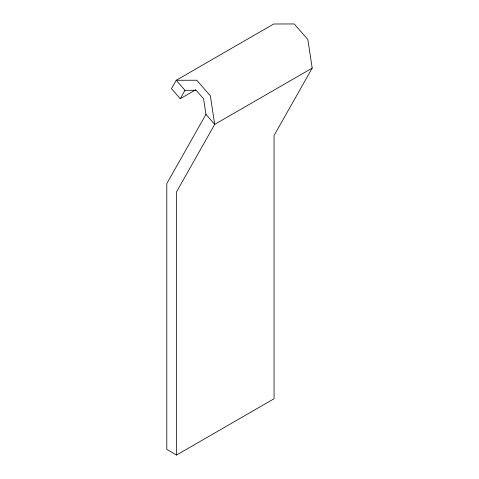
<?xml version="1.0" encoding="UTF-8"?>
<svg xmlns="http://www.w3.org/2000/svg" width="479" height="479" viewBox="0 0 479 479"><rect width="100%" height="100%" fill="white"/><g stroke="black" fill="none" stroke-linecap="round" stroke-linejoin="round"><path stroke-width="0.72" d="M176.547 455.05L274.042 398.762L274.042 135.551L312.2 68.096L307.847 39.541L294.244 23.95L273.719 23.992L176.218 80.28L171.482 88.657L180.254 98.71L184.966 90.303L196.162 90.28L203.581 98.788L205.958 114.361L214.706 124.384L176.547 191.839L176.547 455.05L166.8 449.422L166.8 183.589L205.958 114.361M180.254 98.71L195.749 89.765M312.2 68.096L214.706 124.384L210.353 95.83L196.743 80.238L176.218 80.28L184.966 90.303"/></g></svg>
